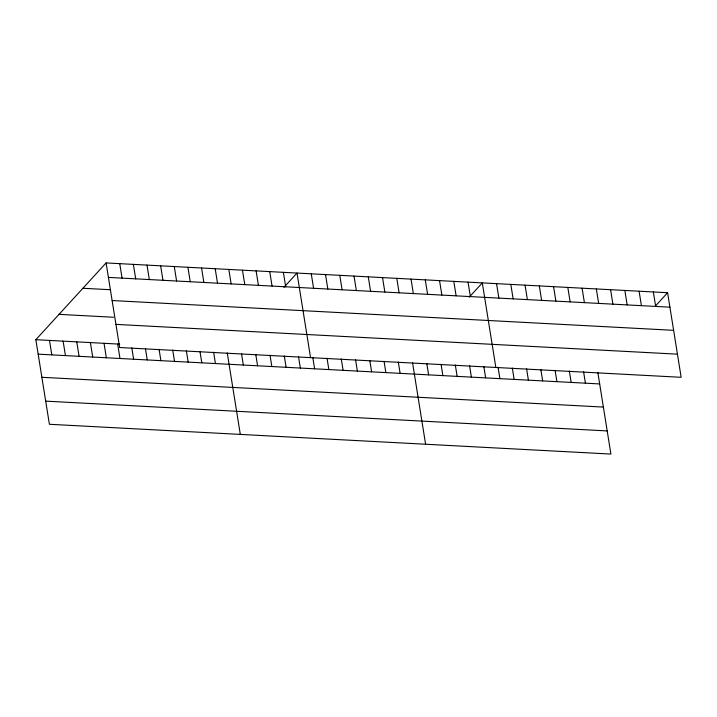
<?xml version="1.0" encoding="UTF-8"?>
<svg xmlns="http://www.w3.org/2000/svg" width="717" height="717" viewBox="0 0 717 717"><rect width="100%" height="100%" fill="white"/><g stroke="black" fill="none" stroke-linecap="round" stroke-linejoin="round"><path stroke-width="1.08" d="M597.853 372.58L610.902 454.067L49.401 424.276L35.85 339.697L106.098 262.933L667.599 292.724L681.15 377.303L119.649 347.521L106.098 262.933M283.968 287.311L297.008 273.06L310.56 357.649M469.268 297.143L482.308 282.892L495.85 367.48M656.01 305.388L667.599 292.724M108.419 277.398L669.92 307.181M82.921 288.27L110.194 289.713M112.121 300.54L673.621 330.322M59.036 314.36L113.582 317.255M115.939 324.38L677.44 354.162M35.85 339.697L119.766 344.142M38.162 354.153L599.672 383.936M41.873 377.294L603.373 407.077M45.691 401.135L607.191 430.926M653.348 291.962L655.661 306.428M639.098 291.21L641.41 305.675M624.839 290.457L627.16 304.913M610.588 289.695L612.901 304.16M596.338 288.942L598.65 303.399M582.079 288.189L584.4 302.646M583.593 371.818L585.413 383.183M567.828 287.427L570.14 301.893M569.343 371.065L571.162 382.43M553.578 286.675L555.89 301.131M555.092 370.313L556.912 381.668M539.318 285.922L541.64 300.378M540.833 369.551L542.652 380.915M525.068 285.16L527.38 299.625M526.583 368.798L528.402 380.162M510.809 284.407L513.13 298.864M512.323 368.045L514.152 379.401M496.558 283.645L498.88 298.111M498.073 367.283L499.892 378.648M483.823 366.53L485.642 377.895M468.049 282.139L470.37 296.596M469.563 365.769L471.383 377.133M453.798 281.378L456.12 295.843M455.313 365.016L457.132 376.38M439.548 280.625L441.86 295.081M441.063 364.263L442.882 375.618M425.289 279.872L427.61 294.328M426.803 363.501L428.623 374.866M411.038 279.11L413.351 293.576M412.553 362.748L425.602 444.235M396.788 278.357L399.1 292.814M398.302 361.995L400.122 373.351M382.528 277.604L384.85 292.061M384.043 361.234L385.863 372.598M368.278 276.843L370.59 291.308M369.793 360.481L371.612 371.845M354.028 276.09L356.34 290.546M355.542 359.728L357.362 371.083M339.768 275.328L342.09 289.793M341.283 358.966L343.102 370.33M325.518 274.575L327.83 289.041M327.033 358.213L328.852 369.578M311.268 273.822L313.58 288.279M312.782 357.451L314.602 368.816M298.523 356.699L300.342 368.063M283.376 272.343L285.689 286.8M284.273 355.946L286.092 367.301M269.735 271.618L272.057 286.074M270.013 355.184L271.842 366.548M256.103 270.892L258.416 285.357M242.463 270.175L244.784 284.631M255.763 354.431L257.582 365.795M228.831 269.449L231.143 283.905M241.512 353.678L243.332 365.034M215.19 268.723L217.511 283.188M227.253 352.916L240.312 434.403M201.558 267.997L203.87 282.462M213.621 352.199L215.441 363.555M187.917 267.28L190.238 281.736M199.98 351.473L201.8 362.838M174.285 266.554L176.597 281.01M186.348 350.747L188.168 362.112M160.644 265.828L162.965 280.293M172.707 350.021L174.527 361.386M147.012 265.111L149.324 279.567M159.075 349.304L160.895 360.66M133.371 264.385L135.692 278.841M145.434 348.579L147.254 359.943M119.739 263.659L122.051 278.124M131.803 347.853L133.622 359.217M117.669 344.035L119.981 358.491M104.037 343.309L106.349 357.774M90.396 342.583L92.708 357.048M76.764 341.866L79.076 356.322M63.123 341.14L65.435 355.596M49.491 340.414L51.803 354.879"/></g></svg>
